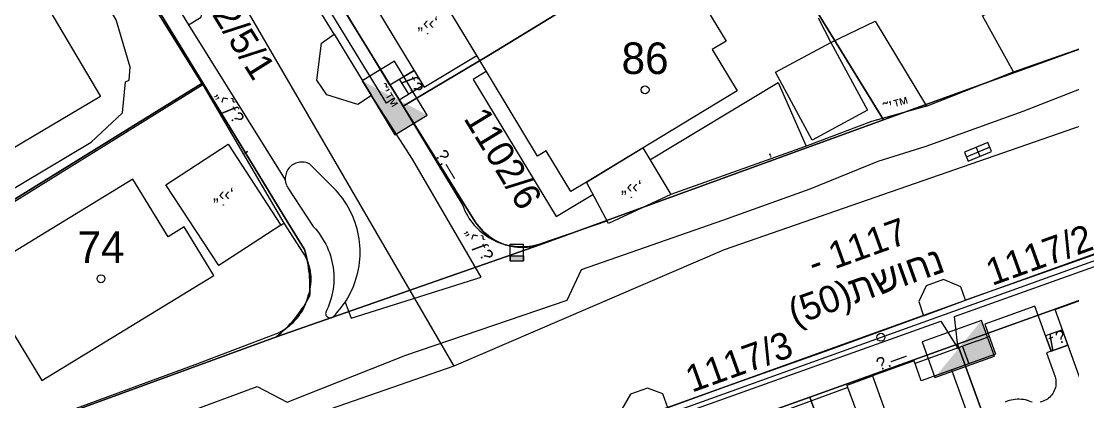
# Model space of a CAD drawing. Header units: metres. Extents: x 218299 to 220222, y 572714 to 574340.
# Drawn here: x 219033.7 to 219100.3, y 573207.4 to 573231.5 of the extents above; entities that cross this region are included whole.
import ezdxf
from ezdxf.enums import TextEntityAlignment as Align

# ---------------------------------------------------------------- set-up
doc = ezdxf.new("R2010")
doc.units = ezdxf.units.M
doc.header["$MEASUREMENT"] = 0
for name, color, linetype in [('1602', 44, 'Continuous'), ('1603', 44, 'Continuous'), ('6091', 102, 'CABLEUNDEXIST03'), ('6151', 102, 'CABLEUNDEXIST03'), ('6261', 7, 'Continuous'), ('6910', 102, 'Continuous'), ('A_POINTS', 2, 'Continuous'), ('M2200', 253, 'Continuous'), ('M2207', 253, 'Continuous'), ('M2401', 7, 'Continuous'), ('M2404', 7, 'Continuous'), ('M2407', 253, 'Continuous'), ('M2408', 253, 'Continuous'), ('M2412', 253, 'Continuous'), ('M2420', 253, 'Continuous'), ('M2601', 253, 'Continuous'), ('M2602', 253, 'Continuous'), ('M2604', 253, 'Continuous'), ('M2605', 253, 'Continuous'), ('M2612', 253, 'Continuous'), ('M4903', 253, 'Continuous'), ('M5235', 253, 'Continuous')]:
    doc.layers.add(name, color=color, linetype=linetype)
doc.styles.add('HEBTXT', font='HEBTXT')
doc.styles.add('MAVAT_HEBTXT', font='HEBTXT')
doc.linetypes.add('CABLEUNDEXIST03', pattern='A,3.5,[222,elecad.shx,S=0.01,R=0,X=0,Y=0],1.5', length=5)

# ---------------------------------------------------------------- blocks, each defined once
blk = doc.blocks.new('6261')
blk.add_lwpolyline([(-2, -1.2), (2, -1.2), (2, 1.2), (-2, 1.2)], close=True)
at = {"color": 0}
blk.add_solid([(2, 1.2), (-2, -1.2), (2, -1.2)], dxfattribs=at)
at = {"color": 0, "style": 'HEBTXT'}
blk.add_attdef('PIL_NAME', (2.689, 2.418), '', height=1.7, dxfattribs=at)
at = {"style": 'HEBTXT'}
blk.add_attdef('CAMUT_MONIM', (2.489, 0.218), '', height=1.7, dxfattribs=at)
at = {"color": 0, "style": 'HEBTXT', "flags": 1}
for tag, p in [('TYPE', (2.585, -1.773)), ('MAP_TYPE', (2.689, -3.782))]:
    blk.add_attdef(tag, p, '', height=1.7, dxfattribs=at)
blk = doc.blocks.new('6910')
at = {"layer": 'A_POINTS'}
blk.add_circle((0, 0), 0.25, dxfattribs=at)
at = {"color": 0, "style": 'HEBTXT', "flags": 1}
blk.add_attdef('CODE', (-2.918, 6.399), '', height=1.7, dxfattribs=at)
at = {"color": 0, "style": 'HEBTXT'}
for tag, p in [('PATH', (0.169, 4.708)), ('HTCH', (0.169, 2.708))]:
    blk.add_attdef(tag, text='', height=1.7, dxfattribs=at).set_placement(p, align=Align.MIDDLE_CENTER)
blk = doc.blocks.new('1603')
at = {"layer": 'A_POINTS'}
blk.add_circle((0, 0), 0.25, dxfattribs=at)
at = {"color": 0, "style": 'HEBTXT'}
blk.add_attdef('PARCEL_NUM', text='', height=2, dxfattribs=at).set_placement((0, 1), align=Align.CENTER)
at = {"color": 0, "style": 'HEBTXT', "flags": 1}
blk.add_attdef('LOT_NUM', text='', height=2, dxfattribs=at).set_placement((0, -2.5), align=Align.CENTER)
blk = doc.blocks.new('M2408')
blk.add_circle((0, 0), 0.025)
at = {"style": 'MAVAT_HEBTXT'}
blk.add_attdef('NAME', text='', height=0.8, dxfattribs=at).set_placement((0, 1.59), align=Align.MIDDLE)
blk = doc.blocks.new('M2601')
blk.add_circle((0, 0), 0.025)
at = {"style": 'MAVAT_HEBTXT'}
blk.add_attdef('NAME', text='', height=0.8, dxfattribs=at).set_placement((0, 1.59), align=Align.MIDDLE)
blk = doc.blocks.new('M2605')
blk.add_circle((0, 0), 0.025)
at = {"style": 'MAVAT_HEBTXT'}
blk.add_attdef('NAME', text='', height=0.8, dxfattribs=at).set_placement((0, 1.59), align=Align.MIDDLE)
blk = doc.blocks.new('M2612')
blk.add_circle((0, 0), 0.025)
at = {"style": 'MAVAT_HEBTXT'}
blk.add_attdef('NAME', text='', height=0.8, dxfattribs=at).set_placement((0, 1.59), align=Align.MIDDLE)
blk = doc.blocks.new('M2207')
blk.add_circle((0, 0), 0.025)
at = {"style": 'MAVAT_HEBTXT'}
blk.add_attdef('NAME', text='', height=0.8, dxfattribs=at).set_placement((0, 1.59), align=Align.MIDDLE)
blk = doc.blocks.new('M2412')
blk.add_circle((0, 0), 0.025)
at = {"style": 'MAVAT_HEBTXT'}
blk.add_attdef('NAME', text='', height=0.8, dxfattribs=at).set_placement((0, 1.59), align=Align.MIDDLE)
blk = doc.blocks.new('M4903')
blk.add_lwpolyline([(-1.6, -0.59), (1.6, -0.59), (1.6, 0.62), (-1.6, 0.62)], close=True)
for points in [[(-1.57, 0), (1.57, 0)], [(0, 0.62), (0, -0.59)]]:
    blk.add_lwpolyline(points)
at = {"style": 'MAVAT_HEBTXT', "flags": 1}
for tag, p in [('MARK', (0, 1.87)), ('IL', (0, -6.97))]:
    blk.add_attdef(tag, text='', height=0.8, dxfattribs=at).set_placement(p, align=Align.MIDDLE)
at = {"style": 'MAVAT_HEBTXT'}
for tag, p in [('HEIGHT', (0, -1.84)), ('NAME', (0, -4.41))]:
    blk.add_attdef(tag, text='', height=0.8, dxfattribs=at).set_placement(p, align=Align.MIDDLE)
blk = doc.blocks.new('*U89')
at = {"linetype": 'Continuous'}
for p, q in [((-0.85, 0), (-0.85, -0.66)), ((0.85, 0), (0.85, -0.66))]:
    blk.add_line(p, q, dxfattribs=at)
blk.add_solid([(-0.85, 0), (-0.85, -0.66), (0.85, -0.66)], dxfattribs=at)
at = {"linetype": 'Continuous', "extrusion": (0, 0, -1)}
blk.add_solid([(0.85, 0), (-0.85, 0), (-0.85, -0.66)], dxfattribs=at)
blk = doc.blocks.new('M5235')
for points in [[(-0.85, 1.47), (0.85, 1.47)], [(-0.85, -0.66), (-0.85, 1.47)], [(0.85, -0.66), (0.85, 1.47)], [(-0.85, 0), (0.85, 0)], [(-0.85, -0.66), (0.85, -0.66)]]:
    blk.add_lwpolyline(points)
at = {"linetype": 'Continuous'}
blk.add_blockref('*U89', (0, 0), dxfattribs=at)
at = {"style": 'MAVAT_HEBTXT', "flags": 1}
for tag, p in [('MARK', (0, 2.72)), ('HEIGHT', (0, -1.92)), ('NAME', (0, -4.48))]:
    blk.add_attdef(tag, text='', height=0.8, dxfattribs=at).set_placement(p, align=Align.MIDDLE)
blk = doc.blocks.new('111')
at = {"layer": 'M2200'}
for points in [[(219075.31, 573235.179, 575.505), (219078.321, 573230.196, 575.58), (219077.452, 573229.67, 575.58), (219079.029, 573227.061, 575.655), (219069.476, 573221.288, 574.839), (219068.489, 573220.692, 574.755), (219066.942, 573223.252, 575.805), (219066.391, 573222.92, 575.355), (219062.538, 573229.295, 575.124), (219058.88, 573235.348, 574.905), (219067.047, 573240.283, 574.755), (219070.925, 573233.865, 574.755), (219071.002, 573233.738, 574.755), (219070.613, 573233.502, 578.655), (219071.127, 573232.651, 578.655)], [(219031.143, 573239.494, 574.38), (219031.545, 573238.815, 574.38), (219038.709, 573226.704, 574.38), (219031.222, 573222.274, 574.67), (219030.972, 573222.127, 574.68), (219031.354, 573221.481, 574.53), (219028.338, 573219.696, 574.375), (219025.502, 573218.019, 574.23), (219021.657, 573224.518, 574.23), (219026.999, 573227.678, 574.38), (219023.124, 573234.229, 574.522), (219022.895, 573234.615, 574.53)], [(219084.952, 573230.124, 574.605), (219087.27, 573225.834, 574.605), (219083.775, 573223.946, 574.605), (219081.457, 573228.236, 574.605), (219084.952, 573230.124, 574.605)], [(219035.009, 573208.723, 574.305), (219045.897, 573215.36, 574.455), (219044.016, 573218.445, 574.455), (219042.996, 573217.823, 574.455), (219040.772, 573221.471, 574.455), (219030.905, 573215.456, 574.305), (219030.999, 573215.301, 574.305)]]:
    blk.add_polyline3d(points, close=True, dxfattribs=at)
at = {"layer": 'M2207'}
for points in [[(219031.545, 573238.815, 574.38), (219038.709, 573226.704, 574.38), (219031.222, 573222.274, 574.305), (219032.344, 573220.377, 574.305), (219032.344, 573220.377, 574.305), (219038.131, 573223.801, 574.23), (219040.122, 573225.675, 574.305), (219040.306, 573227.621, 574.23), (219040.527, 573227.726, 574.155), (219040.602, 573228.563, 574.08), (219039.706, 573231.551, 574.155), (219034.408, 573240.543, 574.08)], [(219062.538, 573229.295, 574.755), (219059.657, 573234.063, 574.755), (219056.329, 573232.052, 574.005), (219059.211, 573227.285, 574.005), (219062.538, 573229.295, 574.755)], [(219042.863, 573221.114, 574.155), (219046.792, 573223.68, 574.23), (219050.134, 573218.564, 574.005), (219046.204, 573216, 573.93), (219042.863, 573221.114, 574.155)], [(219069.476, 573221.288, 574.68), (219073.044, 573223.444, 574.53), (219074.825, 573220.498, 574.53), (219070.887, 573218.664, 574.53)], [(219104.888, 573215.309, 575.28), (219104.981, 573215.051, 575.28), (219106.306, 573211.372, 575.28), (219106.32, 573211.335, 575.28), (219106.576, 573210.623, 575.28), (219100.838, 573208.531, 575.28), (219099.15, 573213.217, 575.28), (219104.888, 573215.309, 575.28)], [(219082.171, 573194.045, 575.73), (219085.259, 573195.179, 575.13), (219088.472, 573186.424, 575.355), (219083.387, 573184.558, 575.205), (219084.502, 573181.519, 575.205), (219091.761, 573184.182, 575.505), (219087.093, 573196.902, 574.905), (219084.484, 573195.945, 575.055), (219084.149, 573196.856, 574.98), (219086.771, 573197.818, 574.98), (219084.801, 573202.507, 574.83), (219087.756, 573203.592, 574.83), (219086.037, 573208.277, 574.455), (219080.293, 573206.169, 574.53), (219083.08, 573198.575, 574.905), (219080.814, 573197.744, 574.905)]]:
    blk.add_polyline3d(points, close=True, dxfattribs=at)
at = {"layer": 'M2401'}
for points in [[(219104.143, 573217.573, 573.06), (219098.747, 573215.657, 572.82), (219093.489, 573213.806, 572.595), (219093.192, 573214.65, 572.595), (219092.097, 573215.106, 572.595), (219090.996, 573214.719, 572.52), (219090.515, 573213.72, 572.52), (219090.83, 573212.826, 572.52), (219084.887, 573210.67, 572.145), (219078.358, 573208.337, 571.77), (219074.638, 573206.986, 571.62), (219074.322, 573207.883, 571.62), (219073.352, 573208.233, 571.545), (219072.265, 573207.85, 571.545), (219071.728, 573206.909, 571.47)], [(219032.427, 573202.503, 569.194), (219042.781, 573206.172, 569.644), (219048.643, 573208.349, 570.094), (219050.534, 573207.361, 570.094), (219058.05, 573210.327, 570.544), (219068.266, 573213.804, 571.144), (219069.164, 573215.742, 571.294), (219078.114, 573218.878, 571.594), (219083.642, 573220.862, 571.894), (219087.957, 573222.611, 572.22), (219090.99, 573223.565, 572.34), (219097.125, 573225.781, 572.7), (219101.4, 573227.442, 572.94), (219106.474, 573229.215, 573.18), (219108.256, 573228.392, 573.3), (219112.763, 573230.002, 573.54), (219120.068, 573232.571, 574.02)], [(219041.957, 573235.085, 571.365), (219044.3, 573231.243, 571.515), (219044.3, 573231.243, 571.515), (219045.097, 573231.729, 571.44), (219045.423, 573233.933, 571.44), (219044.841, 573234.886, 571.44), (219042.8, 573235.593, 571.365), (219041.957, 573235.085, 571.365), (219041.957, 573235.085, 571.365)], [(219053.51, 573230.639, 571.59), (219053.51, 573230.639, 571.59), (219055.868, 573226.762, 571.515), (219055.868, 573226.762, 571.515), (219055.002, 573226.189, 571.44), (219053.056, 573226.803, 571.44), (219052.405, 573227.735, 571.44), (219052.703, 573230.08, 571.44), (219053.51, 573230.639, 571.59)], [(219050.588, 573220.924, 571.29), (219052.19, 573218.48, 571.215), (219052.321, 573218.334, 571.203), (219052.447, 573218.183, 571.191), (219052.566, 573218.027, 571.178), (219052.678, 573217.866, 571.165), (219052.784, 573217.701, 571.151), (219052.883, 573217.531, 571.137), (219052.975, 573217.358, 571.123), (219053.06, 573217.181, 571.108), (219053.137, 573217.001, 571.093), (219053.208, 573216.818, 571.078), (219053.27, 573216.632, 571.063), (219053.325, 573216.444, 571.047), (219053.372, 573216.254, 571.031), (219053.412, 573216.062, 571.015), (219053.444, 573215.868, 570.999), (219053.467, 573215.674, 570.982), (219053.483, 573215.478, 570.966), (219053.491, 573215.283, 570.949), (219053.49, 573215.087, 570.932), (219053.482, 573214.891, 570.916), (219053.466, 573214.695, 570.899), (219053.442, 573214.501, 570.882), (219053.41, 573214.308, 570.866), (219053.37, 573214.116, 570.849), (219053.322, 573213.926, 570.833), (219053.266, 573213.738, 570.817), (219053.203, 573213.552, 570.801), (219053.133, 573213.369, 570.785), (219053.055, 573213.189, 570.769), (219053.031, 573213.138, 570.765), (219053.006, 573213.098, 570.765), (219052.987, 573213.054, 570.765), (219052.977, 573213.008, 570.765), (219052.974, 573212.96, 570.765), (219052.98, 573212.913, 570.765), (219052.993, 573212.868, 570.765), (219053.013, 573212.825, 570.765), (219053.041, 573212.786, 570.765), (219053.074, 573212.752, 570.765), (219053.113, 573212.725, 570.765), (219053.156, 573212.704, 570.765), (219053.202, 573212.691, 570.765), (219053.249, 573212.686, 570.765), (219053.296, 573212.688, 570.765), (219053.343, 573212.699, 570.765), (219053.387, 573212.717, 570.765), (219053.427, 573212.742, 570.765), (219053.46, 573212.771, 570.765), (219053.609, 573212.926, 570.765), (219053.752, 573213.086, 570.766), (219053.889, 573213.251, 570.767), (219054.02, 573213.422, 570.769), (219054.145, 573213.597, 570.772), (219054.204, 573213.686, 570.773), (219054.263, 573213.776, 570.775), (219054.374, 573213.96, 570.778), (219054.478, 573214.148, 570.782), (219054.575, 573214.34, 570.787), (219054.665, 573214.535, 570.792), (219054.748, 573214.733, 570.797), (219054.823, 573214.934, 570.803), (219054.891, 573215.138, 570.809), (219054.951, 573215.344, 570.816), (219055.003, 573215.553, 570.823), (219055.048, 573215.763, 570.831), (219055.085, 573215.974, 570.839), (219055.114, 573216.187, 570.847), (219055.135, 573216.401, 570.856), (219055.148, 573216.615, 570.865), (219055.153, 573216.83, 570.875), (219055.15, 573217.044, 570.885), (219055.138, 573217.259, 570.895), (219055.12, 573217.472, 570.906), (219055.093, 573217.685, 570.917), (219055.058, 573217.897, 570.928), (219055.015, 573218.107, 570.94), (219054.965, 573218.316, 570.952), (219054.906, 573218.522, 570.964), (219054.84, 573218.726, 570.976), (219054.767, 573218.928, 570.989), (219054.686, 573219.127, 571.001), (219054.598, 573219.322, 571.014), (219054.502, 573219.514, 571.027), (219054.4, 573219.703, 571.04), (219054.29, 573219.887, 571.054), (219054.174, 573220.067, 571.067), (219054.051, 573220.243, 571.081), (219053.922, 573220.414, 571.094), (219053.786, 573220.58, 571.108), (219053.644, 573220.741, 571.122), (219053.497, 573220.897, 571.136), (219053.452, 573220.941, 571.14), (219051.963, 573222.425, 571.29), (219051.881, 573222.465, 571.29), (219051.796, 573222.498, 571.29), (219051.708, 573222.523, 571.29), (219051.618, 573222.54, 571.29), (219051.527, 573222.55, 571.29), (219051.435, 573222.552, 571.29), (219051.344, 573222.545, 571.29), (219051.253, 573222.531, 571.29), (219051.165, 573222.509, 571.29), (219051.078, 573222.479, 571.29), (219050.994, 573222.442, 571.29), (219050.914, 573222.398, 571.29), (219050.838, 573222.346, 571.29), (219050.767, 573222.289, 571.29), (219050.701, 573222.225, 571.29), (219050.641, 573222.156, 571.29), (219050.588, 573222.082, 571.29), (219050.54, 573222.003, 571.29), (219050.5, 573221.921, 571.29), (219050.468, 573221.835, 571.29), (219050.442, 573221.747, 571.29), (219050.425, 573221.658, 571.29), (219050.415, 573221.566, 571.29), (219050.414, 573221.475, 571.29), (219050.417, 573221.429, 571.29), (219050.42, 573221.384, 571.29), (219050.435, 573221.293, 571.29), (219050.457, 573221.204, 571.29), (219050.487, 573221.118, 571.29), (219050.524, 573221.034, 571.29), (219050.569, 573220.954, 571.29), (219050.588, 573220.924, 571.29)]]:
    blk.add_polyline3d(points, dxfattribs=at)
at = {"layer": 'M2404'}
for points in [[(219104.143, 573217.573, 573.06), (219098.747, 573215.657, 572.82), (219093.489, 573213.806, 572.595), (219093.192, 573214.65, 572.595), (219092.097, 573215.106, 572.595), (219090.996, 573214.719, 572.52), (219090.515, 573213.72, 572.52), (219090.83, 573212.826, 572.52), (219084.887, 573210.67, 572.145), (219078.358, 573208.337, 571.77), (219074.638, 573206.986, 571.62), (219074.322, 573207.883, 571.62), (219073.352, 573208.233, 571.545), (219072.265, 573207.85, 571.545), (219071.728, 573206.909, 571.47)], [(219032.427, 573202.503, 569.194), (219042.781, 573206.172, 569.644), (219048.643, 573208.349, 570.094), (219050.534, 573207.361, 570.094), (219058.05, 573210.327, 570.544), (219068.266, 573213.804, 571.144), (219069.164, 573215.742, 571.294), (219078.114, 573218.878, 571.594), (219083.642, 573220.862, 571.894), (219087.957, 573222.611, 572.22), (219090.99, 573223.565, 572.34), (219097.125, 573225.781, 572.7), (219101.4, 573227.442, 572.94), (219106.474, 573229.215, 573.18), (219108.256, 573228.392, 573.3), (219112.763, 573230.002, 573.54), (219120.068, 573232.571, 574.02)], [(219041.957, 573235.085, 571.365), (219044.3, 573231.243, 571.515), (219044.3, 573231.243, 571.515), (219045.097, 573231.729, 571.44), (219045.423, 573233.933, 571.44), (219044.841, 573234.886, 571.44), (219042.8, 573235.593, 571.365), (219041.957, 573235.085, 571.365), (219041.957, 573235.085, 571.365)], [(219053.51, 573230.639, 571.59), (219053.51, 573230.639, 571.59), (219055.868, 573226.762, 571.515), (219055.868, 573226.762, 571.515), (219055.002, 573226.189, 571.44), (219053.056, 573226.803, 571.44), (219052.405, 573227.735, 571.44), (219052.703, 573230.08, 571.44), (219053.51, 573230.639, 571.59)], [(219050.588, 573220.924, 571.29), (219052.19, 573218.48, 571.215), (219052.321, 573218.334, 571.203), (219052.447, 573218.183, 571.191), (219052.566, 573218.027, 571.178), (219052.678, 573217.866, 571.165), (219052.784, 573217.701, 571.151), (219052.883, 573217.531, 571.137), (219052.975, 573217.358, 571.123), (219053.06, 573217.181, 571.108), (219053.137, 573217.001, 571.093), (219053.208, 573216.818, 571.078), (219053.27, 573216.632, 571.063), (219053.325, 573216.444, 571.047), (219053.372, 573216.254, 571.031), (219053.412, 573216.062, 571.015), (219053.444, 573215.868, 570.999), (219053.467, 573215.674, 570.982), (219053.483, 573215.478, 570.966), (219053.491, 573215.283, 570.949), (219053.49, 573215.087, 570.932), (219053.482, 573214.891, 570.916), (219053.466, 573214.695, 570.899), (219053.442, 573214.501, 570.882), (219053.41, 573214.308, 570.866), (219053.37, 573214.116, 570.849), (219053.322, 573213.926, 570.833), (219053.266, 573213.738, 570.817), (219053.203, 573213.552, 570.801), (219053.133, 573213.369, 570.785), (219053.055, 573213.189, 570.769), (219053.031, 573213.138, 570.765), (219053.006, 573213.098, 570.765), (219052.987, 573213.054, 570.765), (219052.977, 573213.008, 570.765), (219052.974, 573212.96, 570.765), (219052.98, 573212.913, 570.765), (219052.993, 573212.868, 570.765), (219053.013, 573212.825, 570.765), (219053.041, 573212.786, 570.765), (219053.074, 573212.752, 570.765), (219053.113, 573212.725, 570.765), (219053.156, 573212.704, 570.765), (219053.202, 573212.691, 570.765), (219053.249, 573212.686, 570.765), (219053.296, 573212.688, 570.765), (219053.343, 573212.699, 570.765), (219053.387, 573212.717, 570.765), (219053.427, 573212.742, 570.765), (219053.46, 573212.771, 570.765), (219053.609, 573212.926, 570.765), (219053.752, 573213.086, 570.766), (219053.889, 573213.251, 570.767), (219054.02, 573213.422, 570.769), (219054.145, 573213.597, 570.772), (219054.204, 573213.686, 570.773), (219054.263, 573213.776, 570.775), (219054.374, 573213.96, 570.778), (219054.478, 573214.148, 570.782), (219054.575, 573214.34, 570.787), (219054.665, 573214.535, 570.792), (219054.748, 573214.733, 570.797), (219054.823, 573214.934, 570.803), (219054.891, 573215.138, 570.809), (219054.951, 573215.344, 570.816), (219055.003, 573215.553, 570.823), (219055.048, 573215.763, 570.831), (219055.085, 573215.974, 570.839), (219055.114, 573216.187, 570.847), (219055.135, 573216.401, 570.856), (219055.148, 573216.615, 570.865), (219055.153, 573216.83, 570.875), (219055.15, 573217.044, 570.885), (219055.138, 573217.259, 570.895), (219055.12, 573217.472, 570.906), (219055.093, 573217.685, 570.917), (219055.058, 573217.897, 570.928), (219055.015, 573218.107, 570.94), (219054.965, 573218.316, 570.952), (219054.906, 573218.522, 570.964), (219054.84, 573218.726, 570.976), (219054.767, 573218.928, 570.989), (219054.686, 573219.127, 571.001), (219054.598, 573219.322, 571.014), (219054.502, 573219.514, 571.027), (219054.4, 573219.703, 571.04), (219054.29, 573219.887, 571.054), (219054.174, 573220.067, 571.067), (219054.051, 573220.243, 571.081), (219053.922, 573220.414, 571.094), (219053.786, 573220.58, 571.108), (219053.644, 573220.741, 571.122), (219053.497, 573220.897, 571.136), (219053.452, 573220.941, 571.14), (219051.963, 573222.425, 571.29), (219051.881, 573222.465, 571.29), (219051.796, 573222.498, 571.29), (219051.708, 573222.523, 571.29), (219051.618, 573222.54, 571.29), (219051.527, 573222.55, 571.29), (219051.435, 573222.552, 571.29), (219051.344, 573222.545, 571.29), (219051.253, 573222.531, 571.29), (219051.165, 573222.509, 571.29), (219051.078, 573222.479, 571.29), (219050.994, 573222.442, 571.29), (219050.914, 573222.398, 571.29), (219050.838, 573222.346, 571.29), (219050.767, 573222.289, 571.29), (219050.701, 573222.225, 571.29), (219050.641, 573222.156, 571.29), (219050.588, 573222.082, 571.29), (219050.54, 573222.003, 571.29), (219050.5, 573221.921, 571.29), (219050.468, 573221.835, 571.29), (219050.442, 573221.747, 571.29), (219050.425, 573221.658, 571.29), (219050.415, 573221.566, 571.29), (219050.414, 573221.475, 571.29), (219050.417, 573221.429, 571.29), (219050.42, 573221.384, 571.29), (219050.435, 573221.293, 571.29), (219050.457, 573221.204, 571.29), (219050.487, 573221.118, 571.29), (219050.524, 573221.034, 571.29), (219050.569, 573220.954, 571.29), (219050.588, 573220.924, 571.29)]]:
    blk.add_polyline3d(points, dxfattribs=at)
at = {"layer": 'M2407'}
for points in [[(219096.512, 573228.27, 574.843), (219094.56, 573231.81, 574.723), (219094.759, 573231.936, 574.723), (219094.132, 573233.067, 574.723), (219095.181, 573233.73, 574.843), (219095.596, 573233.07, 574.843), (219096.153, 573233.407, 574.843), (219096.635, 573232.697, 574.843), (219102.115, 573236.252, 574.963), (219101.477, 573237.173, 574.963), (219102.192, 573237.69, 574.963), (219101.687, 573238.47, 574.963)], [(219063.145, 573228.291, 572.217), (219062.311, 573227.788, 572.265), (219067.564, 573219.096, 572.265), (219069.896, 573220.506, 572.265)], [(219073.503, 573222.685, 572.265), (219081.621, 573227.591, 572.265), (219083.395, 573223.558, 572.265)], [(219098.904, 573210.576, 573.589), (219098.605, 573210.468, 573.589), (219099.148, 573208.961, 573.589), (219099.174, 573208.864, 573.589), (219099.193, 573208.766, 573.589), (219099.204, 573208.667, 573.589), (219099.207, 573208.567, 573.589), (219099.201, 573208.467, 573.589), (219099.188, 573208.367, 573.589), (219099.167, 573208.27, 573.589), (219099.138, 573208.174, 573.589), (219099.102, 573208.08, 573.589), (219099.059, 573207.99, 573.589), (219099.008, 573207.904, 573.589), (219098.95, 573207.822, 573.589), (219098.887, 573207.745, 573.589), (219098.817, 573207.673, 573.589), (219098.742, 573207.607, 573.589), (219098.661, 573207.548, 573.589), (219098.577, 573207.494, 573.589), (219098.488, 573207.448, 573.589), (219098.396, 573207.409, 573.589), (219098.301, 573207.378, 573.589), (219098.203, 573207.354, 573.589)], [(219097.706, 573207.354, 573.589), (219097.609, 573207.377, 573.589), (219097.514, 573207.409, 573.589), (219097.422, 573207.448, 573.589), (219097.401, 573207.458, 573.589), (219097.273, 573207.488, 573.587), (219097.145, 573207.511, 573.585), (219097.015, 573207.526, 573.584), (219096.884, 573207.532, 573.583), (219096.754, 573207.531, 573.583), (219096.623, 573207.522, 573.582), (219096.494, 573207.504, 573.582), (219096.365, 573207.479, 573.582), (219096.239, 573207.446, 573.583), (219096.115, 573207.406, 573.584), (219095.993, 573207.358, 573.585)]]:
    blk.add_polyline3d(points, dxfattribs=at)
at = {"layer": 'M2408'}
for points in [[(219053.51, 573230.639, 571.478), (219042.984, 573247.71, 571.028), (219034.395, 573261.381, 570.578)], [(219044.3, 573231.243, 571.328), (219050.417, 573221.429, 571.178)], [(219054.204, 573213.686, 570.653), (219054.596, 573212.673, 570.653), (219062.812, 573215.265, 570.953), (219058.462, 573222.739, 571.253), (219055.868, 573226.762, 571.478)], [(219090.83, 573212.826, 572.52), (219093.489, 573213.806, 572.595)], [(219094.246, 573211.234, 572.539), (219094.975, 573211.5, 572.539)], [(219091.334, 573210.172, 572.539), (219090.287, 573209.79, 572.539)], [(219086.037, 573208.277, 572.239), (219085.979, 573208.432, 572.239), (219087.591, 573209.024, 572.239)]]:
    blk.add_polyline3d(points, dxfattribs=at)
at = {"layer": 'M2412'}
for points in [[(219058.568, 573228.348, 572.115), (219059.143, 573227.396, 571.965), (219058.234, 573226.847, 571.44), (219057.658, 573227.799, 571.44)], [(219098.904, 573210.576, 573.589), (219099.964, 573210.958, 573.589), (219099.613, 573211.932, 572.989), (219098.553, 573211.55, 572.989), (219098.904, 573210.576, 573.589)]]:
    blk.add_polyline3d(points, close=True, dxfattribs=at)
at = {"layer": 'M2420', "lineweight": -3, "flags": 128}
for points in [[(218993.206, 573326.375), (219061.09, 573209.62)], [(219061.09, 573209.62), (219004.09, 573189.81)]]:
    blk.add_lwpolyline(points, dxfattribs=at)
at = {"layer": 'M2420', "linetype": 'Continuous', "lineweight": -3}
blk.add_lwpolyline([(219118, 573230.81), (219078.2, 573217), (219061.09, 573209.62)], dxfattribs=at)
at = {"layer": 'M2601'}
for points in [[(219045.19, 573227.435, 572.94), (219050.319, 573218.684, 572.94)], [(219087.527, 573225.114, 574.472), (219083.294, 573223.52, 574.232), (219074.825, 573220.498, 574.232)]]:
    blk.add_polyline3d(points, dxfattribs=at)
at = {"layer": 'M2602'}
for points in [[(219050.134, 573218.564, 571.44), (219050.319, 573218.684, 571.44), (219051.557, 573216.789, 571.59), (219051.638, 573216.654, 571.59), (219051.712, 573216.514, 571.59), (219051.778, 573216.37, 571.59), (219051.838, 573216.224, 571.59), (219051.89, 573216.075, 571.59), (219051.934, 573215.923, 571.59), (219051.97, 573215.769, 571.59), (219051.999, 573215.614, 571.59), (219052.02, 573215.457, 571.59), (219052.032, 573215.3, 571.59), (219052.037, 573215.142, 571.59), (219052.034, 573214.984, 571.59), (219052.023, 573214.826, 571.59), (219052.003, 573214.669, 571.59), (219051.976, 573214.513, 571.59), (219051.941, 573214.359, 571.59), (219051.908, 573214.238, 571.59)], [(219094.246, 573211.234, 574.489), (219091.334, 573210.172, 574.489)], [(219093.285, 573210.884, 573.664), (219093.685, 573209.788, 573.664)]]:
    blk.add_polyline3d(points, dxfattribs=at)
at = {"layer": 'M2604'}
blk.add_polyline3d([(219092.589, 573209.393, 575.464), (219094.961, 573202.852, 575.464)], dxfattribs=at)
at = {"layer": 'M2605'}
for points in [[(219057.044, 573227.427, 572.115), (219054.319, 573231.936, 572.115), (219054.319, 573231.936, 572.115), (219058.524, 573234.477, 572.115), (219055.344, 573239.739, 572.115), (219051.062, 573237.152, 572.115), (219051.062, 573237.152, 572.115), (219047.288, 573243.398, 572.115), (219051.943, 573246.211, 572.25)], [(219084.144, 573231.679, 575.083), (219084.952, 573230.124, 575.083), (219087.76, 573231.475, 574.843), (219091.017, 573226.081, 574.712), (219096.512, 573228.27, 574.843), (219102.486, 573230.343, 574.843), (219108.273, 573232.757, 574.843), (219108.738, 573233.172, 574.843), (219109.142, 573233.685, 574.843), (219109.458, 573234.284, 574.843), (219109.66, 573234.942, 574.843), (219109.736, 573235.626, 574.843), (219109.685, 573236.3, 574.843), (219109.518, 573236.932, 574.843), (219109.257, 573237.497, 574.843), (219103.739, 573246.202, 574.843), (219103.739, 573246.202, 574.843)], [(219045.19, 573227.435, 571.74), (219040.735, 573234.62, 571.74), (219039.011, 573234.447, 571.74), (219038.354, 573235.507, 571.74), (219037.637, 573235.062, 571.74)], [(219058.568, 573228.348, 572.115), (219057.044, 573227.427, 572.115)], [(219045.19, 573227.435, 571.74), (219023.768, 573214.154, 571.74), (219019.91, 573220.435, 571.658)], [(219059.143, 573227.396, 571.965), (219057.619, 573226.475, 571.965), (219061.652, 573219.801, 571.965), (219061.716, 573219.636, 571.965), (219061.787, 573219.473, 571.965), (219061.866, 573219.314, 571.965), (219061.951, 573219.159, 571.965), (219062.044, 573219.007, 571.965), (219062.143, 573218.86, 571.965), (219062.249, 573218.718, 571.965), (219062.361, 573218.58, 571.965), (219062.479, 573218.448, 571.965), (219062.603, 573218.321, 571.965), (219062.732, 573218.2, 571.965), (219062.867, 573218.085, 571.965), (219063.007, 573217.976, 571.965), (219063.152, 573217.873, 571.965), (219063.301, 573217.777, 571.965), (219063.454, 573217.688, 571.965), (219063.611, 573217.606, 571.965), (219063.772, 573217.531, 571.965), (219063.936, 573217.463, 571.965), (219064.103, 573217.403, 571.965), (219064.272, 573217.35, 571.965), (219064.444, 573217.305, 571.965), (219064.617, 573217.268, 571.965), (219064.792, 573217.239, 571.965), (219064.968, 573217.218, 571.965), (219065.145, 573217.204, 571.965), (219065.323, 573217.199, 571.965), (219065.5, 573217.202, 571.965), (219065.677, 573217.212, 571.965), (219065.853, 573217.231, 571.965), (219066.029, 573217.257, 571.965), (219066.203, 573217.292, 571.965), (219066.375, 573217.334, 571.965), (219066.545, 573217.384, 571.965), (219066.588, 573217.398, 571.965), (219070.795, 573218.835, 571.965)], [(219029.839, 573204.272, 571.365), (219044.718, 573209.737, 571.065), (219049.826, 573211.67, 571.065), (219049.979, 573211.74, 571.065), (219050.129, 573211.817, 571.065), (219050.275, 573211.901, 571.065), (219050.417, 573211.991, 571.065), (219050.554, 573212.089, 571.065), (219050.686, 573212.193, 571.065), (219050.813, 573212.303, 571.065), (219050.935, 573212.419, 571.065), (219051.052, 573212.541, 571.065), (219051.162, 573212.668, 571.065), (219051.266, 573212.8, 571.065), (219051.364, 573212.937, 571.065), (219051.455, 573213.078, 571.065), (219051.54, 573213.224, 571.065), (219051.617, 573213.373, 571.065), (219051.687, 573213.526, 571.065), (219051.75, 573213.682, 571.065), (219051.805, 573213.841, 571.065), (219051.853, 573214.003, 571.065), (219051.893, 573214.166, 571.065), (219051.908, 573214.238, 571.065)], [(219099.964, 573210.958, 573.589), (219098.904, 573210.576, 573.589), (219097.877, 573213.427, 573.589), (219094.694, 573212.28, 573.589), (219095.372, 573210.396, 573.589), (219090.678, 573208.705, 573.589), (219090.222, 573209.971, 573.589), (219087.591, 573209.024, 573.589), (219089.013, 573205.075, 573.589), (219087.602, 573204.567, 573.589), (219086.802, 573206.789, 573.589), (219086.608, 573206.72, 573.589)]]:
    blk.add_polyline3d(points, dxfattribs=at)
at = {"layer": 'M2612'}
for points in [[(219057.044, 573227.427, 571.931), (219057.619, 573226.475, 571.931)], [(219091.017, 573226.081, 574.712), (219087.527, 573225.114, 574.472)]]:
    blk.add_polyline3d(points, dxfattribs=at)
at = {"layer": 'M2207'}
ref = blk.add_blockref('M2207', (219059.434, 573230.674), dxfattribs=dict(at, xscale=0.5, yscale=0.5, zscale=0.5))
ref.add_attrib('NAME', '„‹‹‘', dxfattribs={"layer": '0', "height": 0.8, "style": 'MAVAT_HEBTXT'}).set_placement((219059.434, 573231.299), align=Align.MIDDLE)
ref = blk.add_blockref('M2207', (219046.499, 573219.839), dxfattribs=dict(at, xscale=0.5, yscale=0.5, zscale=0.5))
ref.add_attrib('NAME', '„‹‹‘', dxfattribs={"layer": '0', "height": 0.8, "style": 'MAVAT_HEBTXT'}).set_placement((219046.499, 573220.464), align=Align.MIDDLE)
ref = blk.add_blockref('M2207', (219072.324, 573220.321), dxfattribs=dict(at, xscale=0.5, yscale=0.5, zscale=0.5))
ref.add_attrib('NAME', '„‹‹‘', dxfattribs={"layer": '0', "height": 0.8, "style": 'MAVAT_HEBTXT'}).set_placement((219072.324, 573220.946), align=Align.MIDDLE)
at = {"layer": 'M2408'}
ref = blk.add_blockref('M2408', (219047.359, 573226.336), dxfattribs=dict(at, xscale=0.5, yscale=0.5, zscale=0.5))
ref.add_attrib('NAME', '„‹˜ƒ\x8e', dxfattribs={"layer": '0', "height": 0.8, "rotation": 301.93548, "style": 'MAVAT_HEBTXT'}).set_placement((219046.844, 573226.013), align=Align.MIDDLE)
ref = blk.add_blockref('M2408', (219061.873, 573216.879), dxfattribs=dict(at, xscale=0.5, yscale=0.5, zscale=0.5))
ref.add_attrib('NAME', '„‹˜ƒ\x8e', dxfattribs={"layer": '0', "height": 0.8, "rotation": 300.20527, "style": 'MAVAT_HEBTXT'}).set_placement((219062.65, 573217.332), align=Align.MIDDLE)
at = {"layer": 'M2412'}
ref = blk.add_blockref('M2412', (219058.217, 573226.874), dxfattribs=dict(at, xscale=0.5, yscale=0.5, zscale=0.5))
ref.add_attrib('NAME', 'ƒ\x8e', dxfattribs={"layer": '0', "height": 0.8, "rotation": 301.14636, "style": 'MAVAT_HEBTXT'}).set_placement((219058.47, 573227.448), align=Align.MIDDLE)
ref = blk.add_blockref('M2412', (219099.43, 573210.766), dxfattribs=dict(at, xscale=0.5, yscale=0.5, zscale=0.5))
ref.add_attrib('NAME', 'ƒ\x8e', dxfattribs={"layer": '0', "height": 0.8, "rotation": 19.81012, "style": 'MAVAT_HEBTXT'}).set_placement((219099.244, 573211.283), align=Align.MIDDLE)
at = {"layer": 'M2601'}
ref = blk.add_blockref('M2601', (219047.755, 573223.06), dxfattribs=dict(at, xscale=0.5, yscale=0.5, zscale=0.5))
ref.add_attrib('NAME', '‚', dxfattribs={"layer": '0', "height": 0.8, "rotation": 300.37696, "style": 'MAVAT_HEBTXT'}).set_placement((219048.229, 573223.338), align=Align.MIDDLE)
ref = blk.add_blockref('M2601', (219081.192, 573222.77), dxfattribs=dict(at, xscale=0.5, yscale=0.5, zscale=0.5))
ref.add_attrib('NAME', '‚', dxfattribs={"layer": '0', "height": 0.8, "rotation": 19.6396, "style": 'MAVAT_HEBTXT'}).set_placement((219081.008, 573223.288), align=Align.MIDDLE)
at = {"layer": 'M2605'}
ref = blk.add_blockref('M2605', (219060.257, 573222.11), dxfattribs=dict(at, xscale=0.5, yscale=0.5, zscale=0.5))
ref.add_attrib('NAME', '\x9a.—', dxfattribs={"layer": '0', "height": 0.8, "rotation": 301.14636, "style": 'MAVAT_HEBTXT'}).set_placement((219060.728, 573222.394), align=Align.MIDDLE)
ref = blk.add_blockref('M2605', (219088.979, 573209.524), dxfattribs=dict(at, xscale=0.5, yscale=0.5, zscale=0.5))
ref.add_attrib('NAME', '\x9a.—', dxfattribs={"layer": '0', "height": 0.8, "rotation": 19.81012, "style": 'MAVAT_HEBTXT'}).set_placement((219088.792, 573210.041), align=Align.MIDDLE)
at = {"layer": 'M2612'}
ref = blk.add_blockref('M2612', (219057.331, 573226.951), dxfattribs=dict(at, xscale=0.5, yscale=0.5, zscale=0.5))
ref.add_attrib('NAME', '˜’™', dxfattribs={"layer": '0', "height": 0.8, "rotation": 301.14636, "style": 'MAVAT_HEBTXT'}).set_placement((219056.861, 573226.667), align=Align.MIDDLE)
ref = blk.add_blockref('M2612', (219089.272, 573225.598), dxfattribs=dict(at, xscale=0.5, yscale=0.5, zscale=0.5))
ref.add_attrib('NAME', '˜’™', dxfattribs={"layer": '0', "height": 0.8, "rotation": 15.47752, "style": 'MAVAT_HEBTXT'}).set_placement((219089.125, 573226.128), align=Align.MIDDLE)
at = {"layer": 'M4903', "xscale": 0.5, "yscale": 0.5, "zscale": 0.5, "rotation": 22.46592058775162}
blk.add_blockref('M4903', (219094.271, 573223.187, 572.49), dxfattribs=at)
at = {"layer": 'M5235', "xscale": 0.5, "yscale": 0.5, "zscale": 0.5}
blk.add_blockref('M5235', (219065.08, 573216.624, 571.215), dxfattribs=at)

msp = doc.modelspace()

# ---------------------------------------------------------------- linework, layer by layer
at = {"layer": '1602'}
for points in [[(219063.276, 573229.291), (219057.886, 573226.081), (219052.666, 573234.581), (219074.386, 573247.971), (219076.966, 573243.751), (219079.68, 573239.294), (219070.576, 573233.771)], [(219018.456, 573223.201), (219027.186, 573228.461), (219034.576, 573232.881), (219040.036, 573236.031), (219045.196, 573227.561), (219023.877, 573214.392), (219020.673, 573219.598)], [(219101.497, 573187.528), (219092.977, 573211.032), (219102.484, 573214.445), (219110.876, 573190.894)], [(219092.091, 573184.151), (219083.63, 573207.677), (219092.977, 573211.032), (219101.497, 573187.528)], [(219082.73, 573180.79), (219074.054, 573204.239), (219083.63, 573207.677), (219092.091, 573184.151)]]:
    msp.add_lwpolyline(points, close=True, dxfattribs=at)
for points in [[(219052.666, 573234.581), (219057.886, 573226.081), (219062.446, 573218.771), (219062.5601, 573218.6067), (219062.6831, 573218.4491), (219062.8146, 573218.2985), (219062.9544, 573218.1554), (219063.1018, 573218.0203), (219063.2565, 573217.8937), (219063.4181, 573217.7758), (219063.5859, 573217.667), (219063.7595, 573217.5678), (219063.9383, 573217.4783), (219064.1219, 573217.3989), (219064.336, 573217.321), (219064.529, 573217.2688), (219064.7245, 573217.2265), (219064.9218, 573217.1941), (219065.1206, 573217.1718), (219065.3202, 573217.1597), (219065.5201, 573217.1576), (219065.72, 573217.1658), (219065.9191, 573217.184), (219066.1171, 573217.2123), (219066.3133, 573217.2507), (219066.522, 573217.303), (219049.856, 573211.491), (219050.0103, 573211.6182), (219050.1615, 573211.7492), (219050.3092, 573211.8839), (219050.4536, 573212.0223), (219050.5945, 573212.1643), (219050.7318, 573212.3097), (219050.8654, 573212.4586), (219050.9952, 573212.6107), (219051.1212, 573212.766), (219051.2433, 573212.9244), (219051.3613, 573213.0858), (219051.4753, 573213.2502), (219051.5852, 573213.4173), (219051.6909, 573213.5871), (219051.7922, 573213.7595), (219051.956, 573214.061), (219051.9687, 573214.2606), (219051.9765, 573214.4604), (219051.9792, 573214.6604), (219051.977, 573214.8604), (219051.9697, 573215.0603), (219051.9575, 573215.2599), (219051.9402, 573215.4591), (219051.918, 573215.6579), (219051.8908, 573215.856), (219051.8587, 573216.0534), (219051.8217, 573216.25), (219051.7797, 573216.4455), (219051.7329, 573216.6399), (219051.626, 573217.021), (219050.576, 573218.731), (219047.856, 573223.191), (219045.196, 573227.561), (219040.036, 573236.031)], [(219082.136, 573235.261), (219088.296, 573225.231), (219066.522, 573217.303), (219066.3133, 573217.2507), (219066.1171, 573217.2123), (219065.9191, 573217.184), (219065.72, 573217.1658), (219065.5201, 573217.1576), (219065.3202, 573217.1597), (219065.1206, 573217.1718), (219064.9218, 573217.1941), (219064.7245, 573217.2265), (219064.529, 573217.2688), (219064.336, 573217.321), (219064.1219, 573217.3989), (219063.9383, 573217.4783), (219063.7595, 573217.5678), (219063.5859, 573217.667), (219063.4181, 573217.7758), (219063.2565, 573217.8937), (219063.1018, 573218.0203), (219062.9544, 573218.1554), (219062.8146, 573218.2985), (219062.6831, 573218.4491), (219062.5601, 573218.6067), (219062.446, 573218.771), (219057.886, 573226.081), (219063.276, 573229.291), (219070.576, 573233.771)], [(219107.926, 573232.321), (219088.296, 573225.231), (219082.136, 573235.261)], [(218972.676, 573183.341), (218992.476, 573190.781), (219008.766, 573196.431), (219030.096, 573204.271), (219049.856, 573211.491), (219066.522, 573217.303), (219088.296, 573225.231), (219107.926, 573232.321)], [(219023.877, 573214.392), (219045.196, 573227.561), (219047.856, 573223.191), (219050.576, 573218.731), (219051.626, 573217.021), (219051.7329, 573216.6399), (219051.7797, 573216.4455), (219051.8217, 573216.25), (219051.8587, 573216.0534), (219051.8908, 573215.856), (219051.918, 573215.6579), (219051.9402, 573215.4591), (219051.9575, 573215.2599), (219051.9697, 573215.0603), (219051.977, 573214.8604), (219051.9792, 573214.6604), (219051.9765, 573214.4604), (219051.9687, 573214.2606), (219051.956, 573214.061), (219051.7922, 573213.7595), (219051.6909, 573213.5871), (219051.5852, 573213.4173), (219051.4753, 573213.2502), (219051.3613, 573213.0858), (219051.2433, 573212.9244), (219051.1212, 573212.766), (219050.9952, 573212.6107), (219050.8654, 573212.4586), (219050.7318, 573212.3097), (219050.5945, 573212.1643), (219050.4536, 573212.0223), (219050.3092, 573211.8839), (219050.1615, 573211.7492), (219050.0103, 573211.6182), (219049.856, 573211.491), (219030.096, 573204.271)], [(219102.484, 573214.445), (219092.977, 573211.032), (219083.63, 573207.677), (219074.054, 573204.239), (219064.777, 573200.909), (219055.27, 573197.496), (219046.007, 573194.103), (219036.516, 573190.622), (219027.286, 573187.237)]]:
    msp.add_lwpolyline(points, dxfattribs=at)
at = {"layer": '6091'}
msp.add_lwpolyline([(218910.8416, 573143.5076), (218910.8376, 573143.4273), (218910.7711, 573143.4262), (218910.7678, 573143.8047), (218911.011, 573143.8025), (218911.0315, 573143.834), (218911.0633, 573143.8776), (218910.9544, 573145.0465), (218910.564, 573146.4559), (218927.4569, 573153.4361), (218978.4751, 573172.4901), (218998.2254, 573178.4992), (219017.4648, 573185.3574), (219024.7668, 573188.3978), (219035.0357, 573192.657), (219054.5926, 573199.8118), (219118.9859, 573222.9812), (219119.73, 573220.5249), (219120.2085, 573218.8264), (219120.2168, 573218.7396), (219119.9816, 573218.7372), (219119.9791, 573218.3922), (219120.2421, 573218.3946), (219120.2439, 573218.4564)], dxfattribs=at)
at = {"layer": '6151'}
for points in [[(219057.3418, 573226.6119), (219056.8178, 573226.2813), (219046.6254, 573242.9547), (219047.1156, 573243.5847)], [(219055.305, 573197.2014), (219055.0576, 573199.5677), (219118.7357, 573222.4672), (219119.4219, 573220.4102), (219120.1621, 573218.8264), (219120.1633, 573218.7596), (219120.5805, 573218.753), (219120.5821, 573218.4104), (219120.3889, 573218.4071), (219120.3839, 573218.4564)], [(219093.0213, 573210.7243), (219092.7797, 573212.7777), (219111.162, 573219.3391), (219111.7623, 573217.6647)], [(219074.0111, 573203.9628), (219073.2646, 573205.8119), (219091.9174, 573212.4699), (219093.0213, 573210.7243)]]:
    msp.add_lwpolyline(points, dxfattribs=at)

# ---------------------------------------------------------------- block references
msp.add_blockref('111', (0, 0))
at = {"layer": '1603'}
for p, values in [((219073.1943, 573227.1222), {'PARCEL_NUM': '86'}), ((219038.7499, 573215.1651), {'PARCEL_NUM': '74'})]:
    msp.add_blockref('1603', p, dxfattribs=at).add_auto_attribs(values)
at = {"layer": '6261'}
ref = msp.add_blockref('6261', (219039.3943, 573236.3682), dxfattribs=dict(at, rotation=301.9499999999068))
ref.add_attrib('PIL_NAME', '1102/5/1', (219043.7371, 573235.1159), dxfattribs={"layer": '0', "color": 0, "height": 1.7, "rotation": 301.95, "style": 'HEBTXT'})
ref = msp.add_blockref('6261', (219057.3418, 573226.6119), dxfattribs=dict(at, rotation=301.399999999907))
ref.add_attrib('PIL_NAME', '1102/6', (219061.6724, 573225.318), dxfattribs={"layer": '0', "color": 0, "height": 1.7, "rotation": 301.4, "style": 'HEBTXT'})
ref = msp.add_blockref('6261', (219093.0213, 573210.7243), dxfattribs=dict(at, rotation=19.7799999999939))
ref.add_attrib('PIL_NAME', '1117/2', (219095.161, 573214.7055), dxfattribs={"layer": '0', "color": 0, "height": 1.7, "rotation": 19.78, "style": 'HEBTXT'})
ref = msp.add_blockref('6261', (219074.0111, 573203.9628), dxfattribs=dict(at, rotation=19.7799999999939))
ref.add_attrib('PIL_NAME', '1117/3', (219076.1508, 573207.944), dxfattribs={"layer": '0', "color": 0, "height": 1.7, "rotation": 19.78, "style": 'HEBTXT'})
at = {"layer": '6910'}
ref = msp.add_blockref('6910', (219088.1232, 573211.4585), dxfattribs=dict(at, rotation=19.7793))
ref.add_attrib('PATH', ' - 1117', dxfattribs={"layer": '0', "color": 0, "height": 1.7, "rotation": 19.7793, "style": 'HEBTXT'}).set_placement((219086.33, 573217.0677), align=Align.MIDDLE_CENTER)
ref.add_attrib('HTCH', '(50)תשוחנ', dxfattribs={"layer": '0', "color": 0, "height": 1.7, "rotation": 19.7793, "style": 'HEBTXT'}).set_placement((219087.176, 573214.7152), align=Align.MIDDLE_CENTER)

doc.saveas('drawing.dxf')
